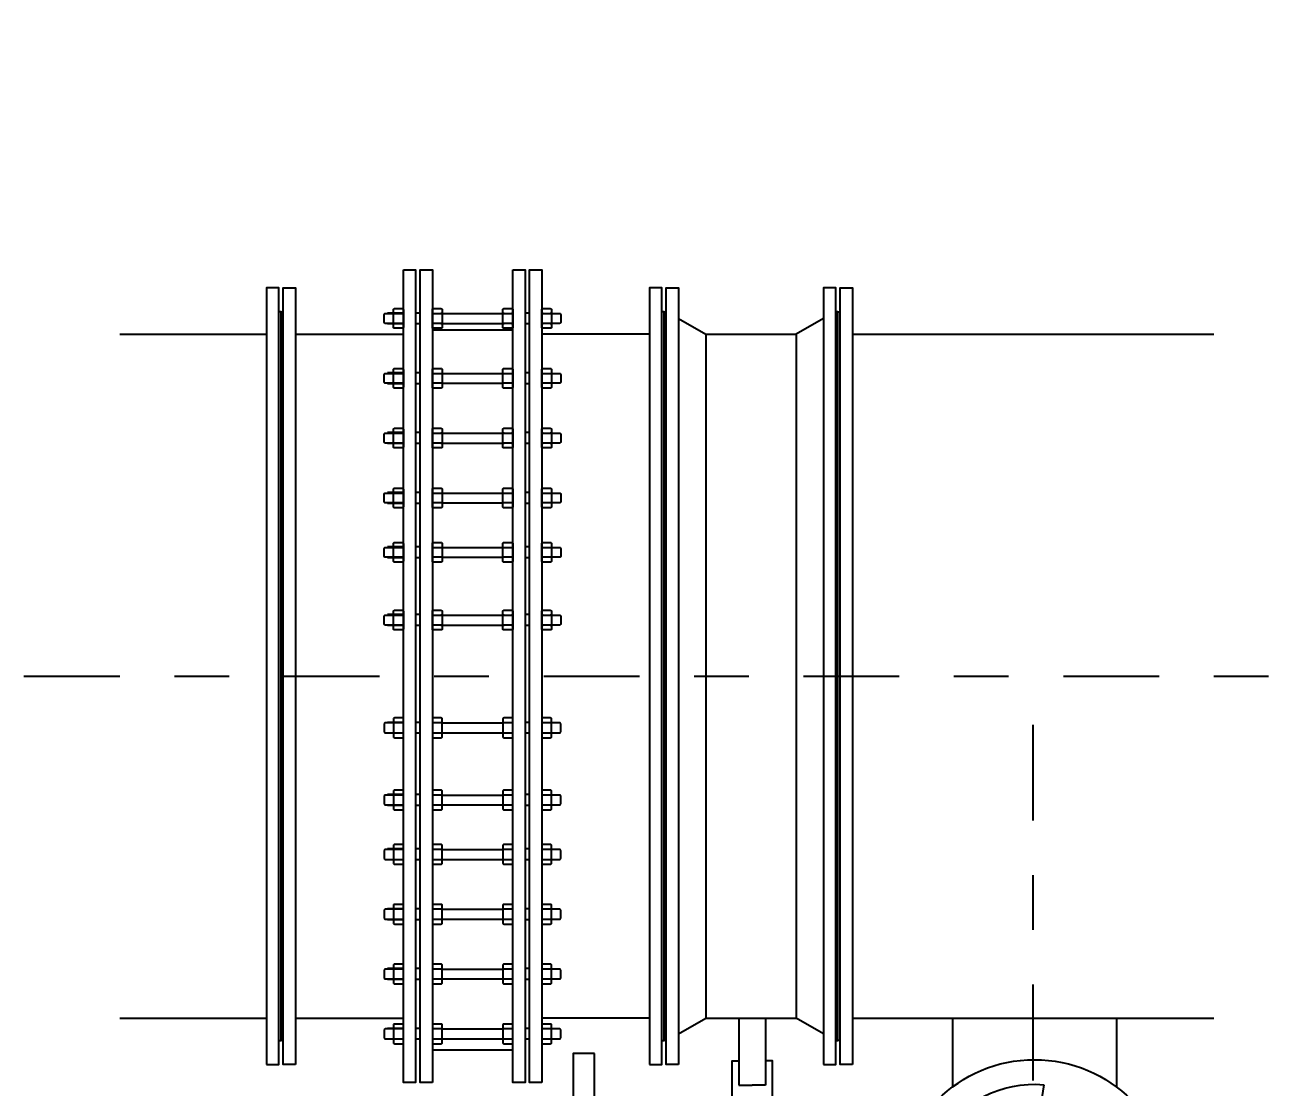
# Model space of a CAD drawing. Header units: feet. Extents: x 0 to 285175, y 0 to 9111378.
# Drawn here: x 285154.423 to 285156.697, y 9111353.851 to 9111355.792 of the extents above; entities that cross this region are included whole.
import ezdxf
from ezdxf import colors
from ezdxf.entities.mleader import LeaderData, LeaderLine
from ezdxf.math import Vec2, Vec3

# ---------------------------------------------------------------- set-up
doc = ezdxf.new("R2010")
doc.units = ezdxf.units.FT
doc.header["$MEASUREMENT"] = 0
doc.linetypes.add('DASHDOT', pattern=[1, 0.5, -0.25, 0, -0.25])
for name, color, linetype in [('01', 1, 'CONTINUOUS'), ('02', 7, 'CONTINUOUS'), ('EIXO', 1, 'DASHDOT'), ('FLANGES', 7, 'CONTINUOUS'), ('H-SA-TEXTO', 2, 'CONTINUOUS'), ('Top View-Ferro Fundido - JGS - K7(Esgoto)', 7, 'CONTINUOUS')]:
    doc.layers.add(name, color=color, linetype=linetype)
doc.styles.add('EGC_Arial_2.0mm', font='arial.ttf', dxfattribs={"width": 0.8, "height": 2})

# ---------------------------------------------------------------- blocks, each defined once
blk = doc.blocks.new('_None')

msp = doc.modelspace()

# ---------------------------------------------------------------- linework, layer by layer
at = {"layer": '01', "color": 1}
for points in [[(285155.7155, 9111353.7424), (285155.7155, 9111353.8986), (285155.728, 9111353.8986)], [(285155.7893, 9111353.7424), (285155.7893, 9111353.8986), (285155.7768, 9111353.8986)]]:
    msp.add_lwpolyline(points, dxfattribs=at)
at = {"layer": '02', "color": 2, "linetype": 'Continuous'}
msp.add_lwpolyline([(285156.2853, 9111353.855), (285156.2608, 9111353.7002, 0.16324), (285156.2325, 9111353.6858), (285156.0928, 9111353.7569, -0.284894)], format="xyb", close=True, dxfattribs=at)
at = {"layer": '02', "color": 2, "linetype": 'Continuous', "ltscale": 0.2}
msp.add_circle((285156.2682, 9111353.6507), 0.25, dxfattribs=at)
at = {"layer": 'EIXO', "ltscale": 0.35}
msp.add_line((285152.996, 9111354.6018), (285159.3852, 9111354.6018), dxfattribs=at)
at = {"layer": 'EIXO', "color": 1, "linetype": 'DASHDOT', "ltscale": 0.35}
msp.add_line((285156.2657, 9111353.3879), (285156.2657, 9111354.5517), dxfattribs=at)
at = {"layer": 'FLANGES', "color": 2}
msp.add_lwpolyline([(285155.4638, 9111353.9122), (285155.4248, 9111353.9122), (285155.4248, 9111353.3553), (285155.4638, 9111353.3553)], close=True, dxfattribs=at)
at = {"layer": 'Top View-Ferro Fundido - JGS - K7(Esgoto)', "color": 1, "linetype": 'ByBlock', "lineweight": -2}
for p, q in [((285155.1145, 9111355.2656), (285155.0855, 9111355.2656)), ((285155.1145, 9111355.2456), (285155.0855, 9111355.2456)), ((285155.0983, 9111355.2646), (285155.1127, 9111355.2646)), ((285155.1127, 9111355.2466), (285155.0983, 9111355.2466)), ((285155.145, 9111355.2656), (285155.137, 9111355.2656)), ((285155.145, 9111355.2456), (285155.137, 9111355.2456)), ((285155.1693, 9111355.2646), (285155.1837, 9111355.2646)), ((285155.1837, 9111355.2466), (285155.1693, 9111355.2466)), ((285155.1855, 9111355.2646), (285155.2965, 9111355.2646)), ((285155.1855, 9111355.2466), (285155.2965, 9111355.2466)), ((285155.2983, 9111355.2646), (285155.3127, 9111355.2646)), ((285155.3127, 9111355.2466), (285155.2983, 9111355.2466)), ((285155.345, 9111355.2656), (285155.337, 9111355.2656)), ((285155.345, 9111355.2456), (285155.337, 9111355.2456)), ((285155.3693, 9111355.2646), (285155.3837, 9111355.2646)), ((285155.3837, 9111355.2466), (285155.3693, 9111355.2466)), ((285155.6175, 9111355.2556), (285155.6675, 9111355.2267)), ((285155.8825, 9111355.2556), (285155.8325, 9111355.2267)), ((285154.596, 9111355.2267), (285154.8645, 9111355.2267)), ((285154.9175, 9111355.2267), (285155.1145, 9111355.2267)), ((285155.1675, 9111355.235), (285155.3145, 9111355.235)), ((285155.5645, 9111355.2267), (285155.3675, 9111355.2267)), ((285155.6675, 9111355.2267), (285155.6675, 9111353.9767)), ((285155.6675, 9111355.2267), (285155.8325, 9111355.2267)), ((285155.8325, 9111355.2267), (285155.8325, 9111353.9767)), ((285155.9355, 9111355.2267), (285156.596, 9111355.2267)), ((285155.1145, 9111355.1562), (285155.0855, 9111355.1562)), ((285155.0983, 9111355.1552), (285155.1127, 9111355.1552)), ((285155.145, 9111355.1562), (285155.137, 9111355.1562)), ((285155.1693, 9111355.1552), (285155.1837, 9111355.1552)), ((285155.1855, 9111355.1552), (285155.2965, 9111355.1552)), ((285155.2983, 9111355.1552), (285155.3127, 9111355.1552)), ((285155.345, 9111355.1562), (285155.337, 9111355.1562)), ((285155.3693, 9111355.1552), (285155.3837, 9111355.1552)), ((285155.1145, 9111355.1362), (285155.0855, 9111355.1362)), ((285155.1127, 9111355.1372), (285155.0983, 9111355.1372)), ((285155.145, 9111355.1362), (285155.137, 9111355.1362)), ((285155.1837, 9111355.1372), (285155.1693, 9111355.1372)), ((285155.1855, 9111355.1372), (285155.2965, 9111355.1372)), ((285155.3127, 9111355.1372), (285155.2983, 9111355.1372)), ((285155.345, 9111355.1362), (285155.337, 9111355.1362)), ((285155.3837, 9111355.1372), (285155.3693, 9111355.1372)), ((285155.1145, 9111355.0469), (285155.0855, 9111355.0469)), ((285155.0983, 9111355.0459), (285155.1127, 9111355.0459)), ((285155.145, 9111355.0469), (285155.137, 9111355.0469)), ((285155.1693, 9111355.0459), (285155.1837, 9111355.0459)), ((285155.1855, 9111355.0459), (285155.2965, 9111355.0459)), ((285155.2983, 9111355.0459), (285155.3127, 9111355.0459)), ((285155.345, 9111355.0469), (285155.337, 9111355.0469)), ((285155.3693, 9111355.0459), (285155.3837, 9111355.0459)), ((285155.1145, 9111355.0269), (285155.0855, 9111355.0269)), ((285155.1127, 9111355.0279), (285155.0983, 9111355.0279)), ((285155.145, 9111355.0269), (285155.137, 9111355.0269)), ((285155.1837, 9111355.0279), (285155.1693, 9111355.0279)), ((285155.1855, 9111355.0279), (285155.2965, 9111355.0279)), ((285155.3127, 9111355.0279), (285155.2983, 9111355.0279)), ((285155.345, 9111355.0269), (285155.337, 9111355.0269)), ((285155.3837, 9111355.0279), (285155.3693, 9111355.0279)), ((285155.1145, 9111354.9375), (285155.0855, 9111354.9375)), ((285155.0983, 9111354.9365), (285155.1127, 9111354.9365)), ((285155.145, 9111354.9375), (285155.137, 9111354.9375)), ((285155.1693, 9111354.9365), (285155.1837, 9111354.9365)), ((285155.1855, 9111354.9365), (285155.2965, 9111354.9365)), ((285155.2983, 9111354.9365), (285155.3127, 9111354.9365)), ((285155.345, 9111354.9375), (285155.337, 9111354.9375)), ((285155.3693, 9111354.9365), (285155.3837, 9111354.9365)), ((285155.1145, 9111354.9175), (285155.0855, 9111354.9175)), ((285155.1127, 9111354.9185), (285155.0983, 9111354.9185)), ((285155.145, 9111354.9175), (285155.137, 9111354.9175)), ((285155.1837, 9111354.9185), (285155.1693, 9111354.9185)), ((285155.1855, 9111354.9185), (285155.2965, 9111354.9185)), ((285155.3127, 9111354.9185), (285155.2983, 9111354.9185)), ((285155.345, 9111354.9175), (285155.337, 9111354.9175)), ((285155.3837, 9111354.9185), (285155.3693, 9111354.9185)), ((285155.1145, 9111354.838), (285155.0855, 9111354.838)), ((285155.0983, 9111354.837), (285155.1127, 9111354.837)), ((285155.145, 9111354.838), (285155.137, 9111354.838)), ((285155.1693, 9111354.837), (285155.1837, 9111354.837)), ((285155.1855, 9111354.837), (285155.2965, 9111354.837)), ((285155.2983, 9111354.837), (285155.3127, 9111354.837)), ((285155.345, 9111354.838), (285155.337, 9111354.838)), ((285155.3693, 9111354.837), (285155.3837, 9111354.837)), ((285155.1145, 9111354.818), (285155.0855, 9111354.818)), ((285155.1127, 9111354.819), (285155.0983, 9111354.819)), ((285155.145, 9111354.818), (285155.137, 9111354.818)), ((285155.1837, 9111354.819), (285155.1693, 9111354.819)), ((285155.1855, 9111354.819), (285155.2965, 9111354.819)), ((285155.3127, 9111354.819), (285155.2983, 9111354.819)), ((285155.345, 9111354.818), (285155.337, 9111354.818)), ((285155.3837, 9111354.819), (285155.3693, 9111354.819)), ((285155.1145, 9111354.7142), (285155.0855, 9111354.7142)), ((285155.0983, 9111354.7132), (285155.1127, 9111354.7132)), ((285155.145, 9111354.7142), (285155.137, 9111354.7142)), ((285155.1693, 9111354.7132), (285155.1837, 9111354.7132)), ((285155.1855, 9111354.7132), (285155.2965, 9111354.7132)), ((285155.2983, 9111354.7132), (285155.3127, 9111354.7132)), ((285155.345, 9111354.7142), (285155.337, 9111354.7142)), ((285155.3693, 9111354.7132), (285155.3837, 9111354.7132)), ((285155.1145, 9111354.6942), (285155.0855, 9111354.6942)), ((285155.1127, 9111354.6952), (285155.0983, 9111354.6952)), ((285155.145, 9111354.6942), (285155.137, 9111354.6942)), ((285155.1837, 9111354.6952), (285155.1693, 9111354.6952)), ((285155.1855, 9111354.6952), (285155.2965, 9111354.6952)), ((285155.3127, 9111354.6952), (285155.2983, 9111354.6952)), ((285155.345, 9111354.6942), (285155.337, 9111354.6942)), ((285155.3837, 9111354.6952), (285155.3693, 9111354.6952)), ((285155.1145, 9111354.5173), (285155.0855, 9111354.5173)), ((285155.1127, 9111354.5163), (285155.0983, 9111354.5163)), ((285155.145, 9111354.5173), (285155.137, 9111354.5173)), ((285155.1837, 9111354.5163), (285155.1693, 9111354.5163)), ((285155.1855, 9111354.5163), (285155.2965, 9111354.5163)), ((285155.3127, 9111354.5163), (285155.2983, 9111354.5163)), ((285155.345, 9111354.5173), (285155.337, 9111354.5173)), ((285155.3837, 9111354.5163), (285155.3693, 9111354.5163)), ((285155.1145, 9111354.4973), (285155.0855, 9111354.4973)), ((285155.0983, 9111354.4983), (285155.1127, 9111354.4983)), ((285155.145, 9111354.4973), (285155.137, 9111354.4973)), ((285155.1693, 9111354.4983), (285155.1837, 9111354.4983)), ((285155.1855, 9111354.4983), (285155.2965, 9111354.4983)), ((285155.2983, 9111354.4983), (285155.3127, 9111354.4983)), ((285155.345, 9111354.4973), (285155.337, 9111354.4973)), ((285155.3693, 9111354.4983), (285155.3837, 9111354.4983)), ((285155.1145, 9111354.3855), (285155.0855, 9111354.3855)), ((285155.1127, 9111354.3845), (285155.0983, 9111354.3845)), ((285155.145, 9111354.3855), (285155.137, 9111354.3855)), ((285155.1837, 9111354.3845), (285155.1693, 9111354.3845)), ((285155.1855, 9111354.3845), (285155.2965, 9111354.3845)), ((285155.3127, 9111354.3845), (285155.2983, 9111354.3845)), ((285155.345, 9111354.3855), (285155.337, 9111354.3855)), ((285155.3837, 9111354.3845), (285155.3693, 9111354.3845)), ((285155.1145, 9111354.3655), (285155.0855, 9111354.3655)), ((285155.0983, 9111354.3665), (285155.1127, 9111354.3665)), ((285155.145, 9111354.3655), (285155.137, 9111354.3655)), ((285155.1693, 9111354.3665), (285155.1837, 9111354.3665)), ((285155.1855, 9111354.3665), (285155.2965, 9111354.3665)), ((285155.2983, 9111354.3665), (285155.3127, 9111354.3665)), ((285155.345, 9111354.3655), (285155.337, 9111354.3655)), ((285155.3693, 9111354.3665), (285155.3837, 9111354.3665)), ((285155.1145, 9111354.2859), (285155.0855, 9111354.2859)), ((285155.1145, 9111354.2659), (285155.0855, 9111354.2659)), ((285155.1127, 9111354.2849), (285155.0983, 9111354.2849)), ((285155.0983, 9111354.2669), (285155.1127, 9111354.2669)), ((285155.145, 9111354.2859), (285155.137, 9111354.2859)), ((285155.145, 9111354.2659), (285155.137, 9111354.2659)), ((285155.1837, 9111354.2849), (285155.1693, 9111354.2849)), ((285155.1693, 9111354.2669), (285155.1837, 9111354.2669)), ((285155.1855, 9111354.2849), (285155.2965, 9111354.2849)), ((285155.1855, 9111354.2669), (285155.2965, 9111354.2669)), ((285155.3127, 9111354.2849), (285155.2983, 9111354.2849)), ((285155.2983, 9111354.2669), (285155.3127, 9111354.2669)), ((285155.345, 9111354.2859), (285155.337, 9111354.2859)), ((285155.345, 9111354.2659), (285155.337, 9111354.2659)), ((285155.3837, 9111354.2849), (285155.3693, 9111354.2849)), ((285155.3693, 9111354.2669), (285155.3837, 9111354.2669)), ((285155.1145, 9111354.1766), (285155.0855, 9111354.1766)), ((285155.1127, 9111354.1756), (285155.0983, 9111354.1756)), ((285155.145, 9111354.1766), (285155.137, 9111354.1766)), ((285155.1837, 9111354.1756), (285155.1693, 9111354.1756)), ((285155.1855, 9111354.1756), (285155.2965, 9111354.1756)), ((285155.3127, 9111354.1756), (285155.2983, 9111354.1756)), ((285155.345, 9111354.1766), (285155.337, 9111354.1766)), ((285155.3837, 9111354.1756), (285155.3693, 9111354.1756)), ((285155.1145, 9111354.1566), (285155.0855, 9111354.1566)), ((285155.0983, 9111354.1576), (285155.1127, 9111354.1576)), ((285155.145, 9111354.1566), (285155.137, 9111354.1566)), ((285155.1693, 9111354.1576), (285155.1837, 9111354.1576)), ((285155.1855, 9111354.1576), (285155.2965, 9111354.1576)), ((285155.2983, 9111354.1576), (285155.3127, 9111354.1576)), ((285155.345, 9111354.1566), (285155.337, 9111354.1566)), ((285155.3693, 9111354.1576), (285155.3837, 9111354.1576)), ((285155.1145, 9111354.0672), (285155.0855, 9111354.0672)), ((285155.1127, 9111354.0662), (285155.0983, 9111354.0662)), ((285155.145, 9111354.0672), (285155.137, 9111354.0672)), ((285155.1837, 9111354.0662), (285155.1693, 9111354.0662)), ((285155.1855, 9111354.0662), (285155.2965, 9111354.0662)), ((285155.3127, 9111354.0662), (285155.2983, 9111354.0662)), ((285155.345, 9111354.0672), (285155.337, 9111354.0672)), ((285155.3837, 9111354.0662), (285155.3693, 9111354.0662)), ((285155.1145, 9111354.0472), (285155.0855, 9111354.0472)), ((285155.0983, 9111354.0482), (285155.1127, 9111354.0482)), ((285155.145, 9111354.0472), (285155.137, 9111354.0472)), ((285155.1693, 9111354.0482), (285155.1837, 9111354.0482)), ((285155.1855, 9111354.0482), (285155.2965, 9111354.0482)), ((285155.2983, 9111354.0482), (285155.3127, 9111354.0482)), ((285155.345, 9111354.0472), (285155.337, 9111354.0472)), ((285155.3693, 9111354.0482), (285155.3837, 9111354.0482)), ((285154.596, 9111353.9767), (285154.8645, 9111353.9767)), ((285154.9175, 9111353.9767), (285155.1145, 9111353.9767)), ((285155.5645, 9111353.9767), (285155.3675, 9111353.9767)), ((285155.6175, 9111353.9479), (285155.6675, 9111353.9767)), ((285155.6675, 9111353.9767), (285155.8325, 9111353.9767)), ((285155.728, 9111353.9767), (285155.728, 9111353.854)), ((285155.7768, 9111353.9767), (285155.7768, 9111353.854)), ((285155.8825, 9111353.9479), (285155.8325, 9111353.9767)), ((285155.9355, 9111353.9767), (285156.596, 9111353.9767)), ((285156.1182, 9111353.9767), (285156.1182, 9111353.8507)), ((285156.4182, 9111353.9767), (285156.4182, 9111353.8507)), ((285155.1145, 9111353.9579), (285155.0855, 9111353.9579)), ((285155.1127, 9111353.9569), (285155.0983, 9111353.9569)), ((285155.145, 9111353.9579), (285155.137, 9111353.9579)), ((285155.1837, 9111353.9569), (285155.1693, 9111353.9569)), ((285155.1855, 9111353.9569), (285155.2965, 9111353.9569)), ((285155.3127, 9111353.9569), (285155.2983, 9111353.9569)), ((285155.345, 9111353.9579), (285155.337, 9111353.9579)), ((285155.3837, 9111353.9569), (285155.3693, 9111353.9569)), ((285155.1145, 9111353.9379), (285155.0855, 9111353.9379)), ((285155.0983, 9111353.9389), (285155.1127, 9111353.9389)), ((285155.145, 9111353.9379), (285155.137, 9111353.9379)), ((285155.1693, 9111353.9389), (285155.1837, 9111353.9389)), ((285155.1855, 9111353.9389), (285155.2965, 9111353.9389)), ((285155.2983, 9111353.9389), (285155.3127, 9111353.9389)), ((285155.345, 9111353.9379), (285155.337, 9111353.9379)), ((285155.3693, 9111353.9389), (285155.3837, 9111353.9389)), ((285155.1675, 9111353.9185), (285155.3145, 9111353.9185)), ((285155.728, 9111353.854), (285155.7524, 9111353.854)), ((285155.7768, 9111353.854), (285155.7524, 9111353.854))]:
    msp.add_line(p, q, dxfattribs=at)
for points in [[(285155.1145, 9111355.3443), (285155.137, 9111355.3443), (285155.137, 9111353.8591), (285155.1145, 9111353.8591)], [(285155.1675, 9111353.8591), (285155.145, 9111353.8591), (285155.145, 9111355.3443), (285155.1675, 9111355.3443)], [(285155.3145, 9111355.3443), (285155.337, 9111355.3443), (285155.337, 9111353.8591), (285155.3145, 9111353.8591)], [(285155.3675, 9111353.8591), (285155.345, 9111353.8591), (285155.345, 9111355.3443), (285155.3675, 9111355.3443)], [(285154.8645, 9111353.8917), (285154.887, 9111353.8917), (285154.887, 9111355.3117), (285154.8645, 9111355.3117)], [(285154.9175, 9111353.8917), (285154.895, 9111353.8917), (285154.895, 9111355.3117), (285154.9175, 9111355.3117)], [(285155.5645, 9111353.8917), (285155.587, 9111353.8917), (285155.587, 9111355.3117), (285155.5645, 9111355.3117)], [(285155.6175, 9111353.8917), (285155.595, 9111353.8917), (285155.595, 9111355.3117), (285155.6175, 9111355.3117)], [(285155.8825, 9111353.8916), (285155.905, 9111353.8916), (285155.905, 9111355.3116), (285155.8825, 9111355.3116)], [(285155.9355, 9111353.8916), (285155.913, 9111353.8916), (285155.913, 9111355.3116), (285155.9355, 9111355.3116)]]:
    msp.add_lwpolyline(points, close=True, dxfattribs=at)
for points in [[(285154.887, 9111353.9357), (285154.891, 9111353.9357), (285154.891, 9111355.2677), (285154.887, 9111355.2677)], [(285154.895, 9111353.9357), (285154.891, 9111353.9357), (285154.891, 9111355.2677), (285154.895, 9111355.2677)], [(285155.587, 9111353.9357), (285155.591, 9111353.9357), (285155.591, 9111355.2677), (285155.587, 9111355.2677)], [(285155.595, 9111353.9357), (285155.591, 9111353.9357), (285155.591, 9111355.2677), (285155.595, 9111355.2677)], [(285155.905, 9111353.9356), (285155.909, 9111353.9356), (285155.909, 9111355.2676), (285155.905, 9111355.2676)], [(285155.913, 9111353.9356), (285155.909, 9111353.9356), (285155.909, 9111355.2676), (285155.913, 9111355.2676)], [(285155.0965, 9111355.2637), (285155.0983, 9111355.2646), (285155.0965, 9111355.2655)], [(285155.0965, 9111355.2457), (285155.0983, 9111355.2466), (285155.0965, 9111355.2475)], [(285155.1145, 9111355.2655), (285155.1127, 9111355.2646), (285155.1145, 9111355.2637)], [(285155.1145, 9111355.2475), (285155.1127, 9111355.2466), (285155.1145, 9111355.2457)], [(285155.1675, 9111355.2637), (285155.1693, 9111355.2646), (285155.1675, 9111355.2655)], [(285155.1675, 9111355.2457), (285155.1693, 9111355.2466), (285155.1675, 9111355.2475)], [(285155.1855, 9111355.2655), (285155.1837, 9111355.2646), (285155.1855, 9111355.2637)], [(285155.1855, 9111355.2475), (285155.1837, 9111355.2466), (285155.1855, 9111355.2457)], [(285155.2965, 9111355.2637), (285155.2983, 9111355.2646), (285155.2965, 9111355.2655)], [(285155.2965, 9111355.2457), (285155.2983, 9111355.2466), (285155.2965, 9111355.2475)], [(285155.3145, 9111355.2655), (285155.3127, 9111355.2646), (285155.3145, 9111355.2637)], [(285155.3145, 9111355.2475), (285155.3127, 9111355.2466), (285155.3145, 9111355.2457)], [(285155.3675, 9111355.2637), (285155.3693, 9111355.2646), (285155.3675, 9111355.2655)], [(285155.3675, 9111355.2457), (285155.3693, 9111355.2466), (285155.3675, 9111355.2475)], [(285155.3855, 9111355.2655), (285155.3837, 9111355.2646), (285155.3855, 9111355.2637)], [(285155.3855, 9111355.2475), (285155.3837, 9111355.2466), (285155.3855, 9111355.2457)], [(285155.0965, 9111355.1543), (285155.0983, 9111355.1552), (285155.0965, 9111355.1561)], [(285155.1145, 9111355.1561), (285155.1127, 9111355.1552), (285155.1145, 9111355.1543)], [(285155.1675, 9111355.1543), (285155.1693, 9111355.1552), (285155.1675, 9111355.1561)], [(285155.1855, 9111355.1561), (285155.1837, 9111355.1552), (285155.1855, 9111355.1543)], [(285155.2965, 9111355.1543), (285155.2983, 9111355.1552), (285155.2965, 9111355.1561)], [(285155.3145, 9111355.1561), (285155.3127, 9111355.1552), (285155.3145, 9111355.1543)], [(285155.3675, 9111355.1543), (285155.3693, 9111355.1552), (285155.3675, 9111355.1561)], [(285155.3855, 9111355.1561), (285155.3837, 9111355.1552), (285155.3855, 9111355.1543)], [(285155.0965, 9111355.1363), (285155.0983, 9111355.1372), (285155.0965, 9111355.1381)], [(285155.1145, 9111355.1381), (285155.1127, 9111355.1372), (285155.1145, 9111355.1363)], [(285155.1675, 9111355.1363), (285155.1693, 9111355.1372), (285155.1675, 9111355.1381)], [(285155.1855, 9111355.1381), (285155.1837, 9111355.1372), (285155.1855, 9111355.1363)], [(285155.2965, 9111355.1363), (285155.2983, 9111355.1372), (285155.2965, 9111355.1381)], [(285155.3145, 9111355.1381), (285155.3127, 9111355.1372), (285155.3145, 9111355.1363)], [(285155.3675, 9111355.1363), (285155.3693, 9111355.1372), (285155.3675, 9111355.1381)], [(285155.3855, 9111355.1381), (285155.3837, 9111355.1372), (285155.3855, 9111355.1363)], [(285155.0965, 9111355.045), (285155.0983, 9111355.0459), (285155.0965, 9111355.0468)], [(285155.1145, 9111355.0468), (285155.1127, 9111355.0459), (285155.1145, 9111355.045)], [(285155.1675, 9111355.045), (285155.1693, 9111355.0459), (285155.1675, 9111355.0468)], [(285155.1855, 9111355.0468), (285155.1837, 9111355.0459), (285155.1855, 9111355.045)], [(285155.2965, 9111355.045), (285155.2983, 9111355.0459), (285155.2965, 9111355.0468)], [(285155.3145, 9111355.0468), (285155.3127, 9111355.0459), (285155.3145, 9111355.045)], [(285155.3675, 9111355.045), (285155.3693, 9111355.0459), (285155.3675, 9111355.0468)], [(285155.3855, 9111355.0468), (285155.3837, 9111355.0459), (285155.3855, 9111355.045)], [(285155.0965, 9111355.027), (285155.0983, 9111355.0279), (285155.0965, 9111355.0288)], [(285155.1145, 9111355.0288), (285155.1127, 9111355.0279), (285155.1145, 9111355.027)], [(285155.1675, 9111355.027), (285155.1693, 9111355.0279), (285155.1675, 9111355.0288)], [(285155.1855, 9111355.0288), (285155.1837, 9111355.0279), (285155.1855, 9111355.027)], [(285155.2965, 9111355.027), (285155.2983, 9111355.0279), (285155.2965, 9111355.0288)], [(285155.3145, 9111355.0288), (285155.3127, 9111355.0279), (285155.3145, 9111355.027)], [(285155.3675, 9111355.027), (285155.3693, 9111355.0279), (285155.3675, 9111355.0288)], [(285155.3855, 9111355.0288), (285155.3837, 9111355.0279), (285155.3855, 9111355.027)], [(285155.0965, 9111354.9356), (285155.0983, 9111354.9365), (285155.0965, 9111354.9374)], [(285155.1145, 9111354.9374), (285155.1127, 9111354.9365), (285155.1145, 9111354.9356)], [(285155.1675, 9111354.9356), (285155.1693, 9111354.9365), (285155.1675, 9111354.9374)], [(285155.1855, 9111354.9374), (285155.1837, 9111354.9365), (285155.1855, 9111354.9356)], [(285155.2965, 9111354.9356), (285155.2983, 9111354.9365), (285155.2965, 9111354.9374)], [(285155.3145, 9111354.9374), (285155.3127, 9111354.9365), (285155.3145, 9111354.9356)], [(285155.3675, 9111354.9356), (285155.3693, 9111354.9365), (285155.3675, 9111354.9374)], [(285155.3855, 9111354.9374), (285155.3837, 9111354.9365), (285155.3855, 9111354.9356)], [(285155.0965, 9111354.9176), (285155.0983, 9111354.9185), (285155.0965, 9111354.9194)], [(285155.1145, 9111354.9194), (285155.1127, 9111354.9185), (285155.1145, 9111354.9176)], [(285155.1675, 9111354.9176), (285155.1693, 9111354.9185), (285155.1675, 9111354.9194)], [(285155.1855, 9111354.9194), (285155.1837, 9111354.9185), (285155.1855, 9111354.9176)], [(285155.2965, 9111354.9176), (285155.2983, 9111354.9185), (285155.2965, 9111354.9194)], [(285155.3145, 9111354.9194), (285155.3127, 9111354.9185), (285155.3145, 9111354.9176)], [(285155.3675, 9111354.9176), (285155.3693, 9111354.9185), (285155.3675, 9111354.9194)], [(285155.3855, 9111354.9194), (285155.3837, 9111354.9185), (285155.3855, 9111354.9176)], [(285155.0965, 9111354.8361), (285155.0983, 9111354.837), (285155.0965, 9111354.8379)], [(285155.1145, 9111354.8379), (285155.1127, 9111354.837), (285155.1145, 9111354.8361)], [(285155.1675, 9111354.8361), (285155.1693, 9111354.837), (285155.1675, 9111354.8379)], [(285155.1855, 9111354.8379), (285155.1837, 9111354.837), (285155.1855, 9111354.8361)], [(285155.2965, 9111354.8361), (285155.2983, 9111354.837), (285155.2965, 9111354.8379)], [(285155.3145, 9111354.8379), (285155.3127, 9111354.837), (285155.3145, 9111354.8361)], [(285155.3675, 9111354.8361), (285155.3693, 9111354.837), (285155.3675, 9111354.8379)], [(285155.3855, 9111354.8379), (285155.3837, 9111354.837), (285155.3855, 9111354.8361)], [(285155.0965, 9111354.8181), (285155.0983, 9111354.819), (285155.0965, 9111354.8199)], [(285155.1145, 9111354.8199), (285155.1127, 9111354.819), (285155.1145, 9111354.8181)], [(285155.1675, 9111354.8181), (285155.1693, 9111354.819), (285155.1675, 9111354.8199)], [(285155.1855, 9111354.8199), (285155.1837, 9111354.819), (285155.1855, 9111354.8181)], [(285155.2965, 9111354.8181), (285155.2983, 9111354.819), (285155.2965, 9111354.8199)], [(285155.3145, 9111354.8199), (285155.3127, 9111354.819), (285155.3145, 9111354.8181)], [(285155.3675, 9111354.8181), (285155.3693, 9111354.819), (285155.3675, 9111354.8199)], [(285155.3855, 9111354.8199), (285155.3837, 9111354.819), (285155.3855, 9111354.8181)], [(285155.0965, 9111354.7123), (285155.0983, 9111354.7132), (285155.0965, 9111354.7141)], [(285155.1145, 9111354.7141), (285155.1127, 9111354.7132), (285155.1145, 9111354.7123)], [(285155.1675, 9111354.7123), (285155.1693, 9111354.7132), (285155.1675, 9111354.7141)], [(285155.1855, 9111354.7141), (285155.1837, 9111354.7132), (285155.1855, 9111354.7123)], [(285155.2965, 9111354.7123), (285155.2983, 9111354.7132), (285155.2965, 9111354.7141)], [(285155.3145, 9111354.7141), (285155.3127, 9111354.7132), (285155.3145, 9111354.7123)], [(285155.3675, 9111354.7123), (285155.3693, 9111354.7132), (285155.3675, 9111354.7141)], [(285155.3855, 9111354.7141), (285155.3837, 9111354.7132), (285155.3855, 9111354.7123)], [(285155.0965, 9111354.6943), (285155.0983, 9111354.6952), (285155.0965, 9111354.6961)], [(285155.1145, 9111354.6961), (285155.1127, 9111354.6952), (285155.1145, 9111354.6943)], [(285155.1675, 9111354.6943), (285155.1693, 9111354.6952), (285155.1675, 9111354.6961)], [(285155.1855, 9111354.6961), (285155.1837, 9111354.6952), (285155.1855, 9111354.6943)], [(285155.2965, 9111354.6943), (285155.2983, 9111354.6952), (285155.2965, 9111354.6961)], [(285155.3145, 9111354.6961), (285155.3127, 9111354.6952), (285155.3145, 9111354.6943)], [(285155.3675, 9111354.6943), (285155.3693, 9111354.6952), (285155.3675, 9111354.6961)], [(285155.3855, 9111354.6961), (285155.3837, 9111354.6952), (285155.3855, 9111354.6943)], [(285155.0965, 9111354.5172), (285155.0983, 9111354.5163), (285155.0965, 9111354.5154)], [(285155.1145, 9111354.5154), (285155.1127, 9111354.5163), (285155.1145, 9111354.5172)], [(285155.1675, 9111354.5172), (285155.1693, 9111354.5163), (285155.1675, 9111354.5154)], [(285155.1855, 9111354.5154), (285155.1837, 9111354.5163), (285155.1855, 9111354.5172)], [(285155.2965, 9111354.5172), (285155.2983, 9111354.5163), (285155.2965, 9111354.5154)], [(285155.3145, 9111354.5154), (285155.3127, 9111354.5163), (285155.3145, 9111354.5172)], [(285155.3675, 9111354.5172), (285155.3693, 9111354.5163), (285155.3675, 9111354.5154)], [(285155.3855, 9111354.5154), (285155.3837, 9111354.5163), (285155.3855, 9111354.5172)], [(285155.0965, 9111354.4992), (285155.0983, 9111354.4983), (285155.0965, 9111354.4974)], [(285155.1145, 9111354.4974), (285155.1127, 9111354.4983), (285155.1145, 9111354.4992)], [(285155.1675, 9111354.4992), (285155.1693, 9111354.4983), (285155.1675, 9111354.4974)], [(285155.1855, 9111354.4974), (285155.1837, 9111354.4983), (285155.1855, 9111354.4992)], [(285155.2965, 9111354.4992), (285155.2983, 9111354.4983), (285155.2965, 9111354.4974)], [(285155.3145, 9111354.4974), (285155.3127, 9111354.4983), (285155.3145, 9111354.4992)], [(285155.3675, 9111354.4992), (285155.3693, 9111354.4983), (285155.3675, 9111354.4974)], [(285155.3855, 9111354.4974), (285155.3837, 9111354.4983), (285155.3855, 9111354.4992)], [(285155.0965, 9111354.3854), (285155.0983, 9111354.3845), (285155.0965, 9111354.3836)], [(285155.1145, 9111354.3836), (285155.1127, 9111354.3845), (285155.1145, 9111354.3854)], [(285155.1675, 9111354.3854), (285155.1693, 9111354.3845), (285155.1675, 9111354.3836)], [(285155.1855, 9111354.3836), (285155.1837, 9111354.3845), (285155.1855, 9111354.3854)], [(285155.2965, 9111354.3854), (285155.2983, 9111354.3845), (285155.2965, 9111354.3836)], [(285155.3145, 9111354.3836), (285155.3127, 9111354.3845), (285155.3145, 9111354.3854)], [(285155.3675, 9111354.3854), (285155.3693, 9111354.3845), (285155.3675, 9111354.3836)], [(285155.3855, 9111354.3836), (285155.3837, 9111354.3845), (285155.3855, 9111354.3854)], [(285155.0965, 9111354.3674), (285155.0983, 9111354.3665), (285155.0965, 9111354.3656)], [(285155.1145, 9111354.3656), (285155.1127, 9111354.3665), (285155.1145, 9111354.3674)], [(285155.1675, 9111354.3674), (285155.1693, 9111354.3665), (285155.1675, 9111354.3656)], [(285155.1855, 9111354.3656), (285155.1837, 9111354.3665), (285155.1855, 9111354.3674)], [(285155.2965, 9111354.3674), (285155.2983, 9111354.3665), (285155.2965, 9111354.3656)], [(285155.3145, 9111354.3656), (285155.3127, 9111354.3665), (285155.3145, 9111354.3674)], [(285155.3675, 9111354.3674), (285155.3693, 9111354.3665), (285155.3675, 9111354.3656)], [(285155.3855, 9111354.3656), (285155.3837, 9111354.3665), (285155.3855, 9111354.3674)], [(285155.0965, 9111354.2858), (285155.0983, 9111354.2849), (285155.0965, 9111354.284)], [(285155.0965, 9111354.2678), (285155.0983, 9111354.2669), (285155.0965, 9111354.266)], [(285155.1145, 9111354.284), (285155.1127, 9111354.2849), (285155.1145, 9111354.2858)], [(285155.1145, 9111354.266), (285155.1127, 9111354.2669), (285155.1145, 9111354.2678)], [(285155.1675, 9111354.2858), (285155.1693, 9111354.2849), (285155.1675, 9111354.284)], [(285155.1675, 9111354.2678), (285155.1693, 9111354.2669), (285155.1675, 9111354.266)], [(285155.1855, 9111354.284), (285155.1837, 9111354.2849), (285155.1855, 9111354.2858)], [(285155.1855, 9111354.266), (285155.1837, 9111354.2669), (285155.1855, 9111354.2678)], [(285155.2965, 9111354.2858), (285155.2983, 9111354.2849), (285155.2965, 9111354.284)], [(285155.2965, 9111354.2678), (285155.2983, 9111354.2669), (285155.2965, 9111354.266)], [(285155.3145, 9111354.284), (285155.3127, 9111354.2849), (285155.3145, 9111354.2858)], [(285155.3145, 9111354.266), (285155.3127, 9111354.2669), (285155.3145, 9111354.2678)], [(285155.3675, 9111354.2858), (285155.3693, 9111354.2849), (285155.3675, 9111354.284)], [(285155.3675, 9111354.2678), (285155.3693, 9111354.2669), (285155.3675, 9111354.266)], [(285155.3855, 9111354.284), (285155.3837, 9111354.2849), (285155.3855, 9111354.2858)], [(285155.3855, 9111354.266), (285155.3837, 9111354.2669), (285155.3855, 9111354.2678)], [(285155.0965, 9111354.1765), (285155.0983, 9111354.1756), (285155.0965, 9111354.1747)], [(285155.1145, 9111354.1747), (285155.1127, 9111354.1756), (285155.1145, 9111354.1765)], [(285155.1675, 9111354.1765), (285155.1693, 9111354.1756), (285155.1675, 9111354.1747)], [(285155.1855, 9111354.1747), (285155.1837, 9111354.1756), (285155.1855, 9111354.1765)], [(285155.2965, 9111354.1765), (285155.2983, 9111354.1756), (285155.2965, 9111354.1747)], [(285155.3145, 9111354.1747), (285155.3127, 9111354.1756), (285155.3145, 9111354.1765)], [(285155.3675, 9111354.1765), (285155.3693, 9111354.1756), (285155.3675, 9111354.1747)], [(285155.3855, 9111354.1747), (285155.3837, 9111354.1756), (285155.3855, 9111354.1765)], [(285155.0965, 9111354.1585), (285155.0983, 9111354.1576), (285155.0965, 9111354.1567)], [(285155.1145, 9111354.1567), (285155.1127, 9111354.1576), (285155.1145, 9111354.1585)], [(285155.1675, 9111354.1585), (285155.1693, 9111354.1576), (285155.1675, 9111354.1567)], [(285155.1855, 9111354.1567), (285155.1837, 9111354.1576), (285155.1855, 9111354.1585)], [(285155.2965, 9111354.1585), (285155.2983, 9111354.1576), (285155.2965, 9111354.1567)], [(285155.3145, 9111354.1567), (285155.3127, 9111354.1576), (285155.3145, 9111354.1585)], [(285155.3675, 9111354.1585), (285155.3693, 9111354.1576), (285155.3675, 9111354.1567)], [(285155.3855, 9111354.1567), (285155.3837, 9111354.1576), (285155.3855, 9111354.1585)], [(285155.0965, 9111354.0671), (285155.0983, 9111354.0662), (285155.0965, 9111354.0653)], [(285155.1145, 9111354.0653), (285155.1127, 9111354.0662), (285155.1145, 9111354.0671)], [(285155.1675, 9111354.0671), (285155.1693, 9111354.0662), (285155.1675, 9111354.0653)], [(285155.1855, 9111354.0653), (285155.1837, 9111354.0662), (285155.1855, 9111354.0671)], [(285155.2965, 9111354.0671), (285155.2983, 9111354.0662), (285155.2965, 9111354.0653)], [(285155.3145, 9111354.0653), (285155.3127, 9111354.0662), (285155.3145, 9111354.0671)], [(285155.3675, 9111354.0671), (285155.3693, 9111354.0662), (285155.3675, 9111354.0653)], [(285155.3855, 9111354.0653), (285155.3837, 9111354.0662), (285155.3855, 9111354.0671)], [(285155.0965, 9111354.0491), (285155.0983, 9111354.0482), (285155.0965, 9111354.0473)], [(285155.1145, 9111354.0473), (285155.1127, 9111354.0482), (285155.1145, 9111354.0491)], [(285155.1675, 9111354.0491), (285155.1693, 9111354.0482), (285155.1675, 9111354.0473)], [(285155.1855, 9111354.0473), (285155.1837, 9111354.0482), (285155.1855, 9111354.0491)], [(285155.2965, 9111354.0491), (285155.2983, 9111354.0482), (285155.2965, 9111354.0473)], [(285155.3145, 9111354.0473), (285155.3127, 9111354.0482), (285155.3145, 9111354.0491)], [(285155.3675, 9111354.0491), (285155.3693, 9111354.0482), (285155.3675, 9111354.0473)], [(285155.3855, 9111354.0473), (285155.3837, 9111354.0482), (285155.3855, 9111354.0491)], [(285155.0965, 9111353.9578), (285155.0983, 9111353.9569), (285155.0965, 9111353.956)], [(285155.1145, 9111353.956), (285155.1127, 9111353.9569), (285155.1145, 9111353.9578)], [(285155.1675, 9111353.9578), (285155.1693, 9111353.9569), (285155.1675, 9111353.956)], [(285155.1855, 9111353.956), (285155.1837, 9111353.9569), (285155.1855, 9111353.9578)], [(285155.2965, 9111353.9578), (285155.2983, 9111353.9569), (285155.2965, 9111353.956)], [(285155.3145, 9111353.956), (285155.3127, 9111353.9569), (285155.3145, 9111353.9578)], [(285155.3675, 9111353.9578), (285155.3693, 9111353.9569), (285155.3675, 9111353.956)], [(285155.3855, 9111353.956), (285155.3837, 9111353.9569), (285155.3855, 9111353.9578)], [(285155.0965, 9111353.9398), (285155.0983, 9111353.9389), (285155.0965, 9111353.938)], [(285155.1145, 9111353.938), (285155.1127, 9111353.9389), (285155.1145, 9111353.9398)], [(285155.1675, 9111353.9398), (285155.1693, 9111353.9389), (285155.1675, 9111353.938)], [(285155.1855, 9111353.938), (285155.1837, 9111353.9389), (285155.1855, 9111353.9398)], [(285155.2965, 9111353.9398), (285155.2983, 9111353.9389), (285155.2965, 9111353.938)], [(285155.3145, 9111353.938), (285155.3127, 9111353.9389), (285155.3145, 9111353.9398)], [(285155.3675, 9111353.9398), (285155.3693, 9111353.9389), (285155.3675, 9111353.938)], [(285155.3855, 9111353.938), (285155.3837, 9111353.9389), (285155.3855, 9111353.9398)]]:
    msp.add_lwpolyline(points, dxfattribs=at)
for points in [[(285155.1145, 9111355.2394, -0.414214), (285155.1127, 9111355.2376), (285155.0983, 9111355.2376, -0.414214), (285155.0965, 9111355.2394), (285155.0965, 9111355.2718, -0.414214), (285155.0983, 9111355.2736), (285155.1127, 9111355.2736, -0.414214), (285155.1145, 9111355.2718)], [(285155.1855, 9111355.2394, -0.414214), (285155.1837, 9111355.2376), (285155.1693, 9111355.2376, -0.414214), (285155.1675, 9111355.2394), (285155.1675, 9111355.2718, -0.414214), (285155.1693, 9111355.2736), (285155.1837, 9111355.2736, -0.414214), (285155.1855, 9111355.2718)], [(285155.3145, 9111355.2394, -0.414214), (285155.3127, 9111355.2376), (285155.2983, 9111355.2376, -0.414214), (285155.2965, 9111355.2394), (285155.2965, 9111355.2718, -0.414214), (285155.2983, 9111355.2736), (285155.3127, 9111355.2736, -0.414214), (285155.3145, 9111355.2718)], [(285155.3675, 9111355.2718, -0.414214), (285155.3693, 9111355.2736), (285155.3837, 9111355.2736, -0.414214), (285155.3855, 9111355.2718), (285155.3855, 9111355.2394, -0.414214), (285155.3837, 9111355.2376), (285155.3693, 9111355.2376, -0.414214), (285155.3675, 9111355.2394)], [(285155.1145, 9111355.13, -0.414214), (285155.1127, 9111355.1282), (285155.0983, 9111355.1282, -0.414214), (285155.0965, 9111355.13), (285155.0965, 9111355.1624, -0.414214), (285155.0983, 9111355.1642), (285155.1127, 9111355.1642, -0.414214), (285155.1145, 9111355.1624)], [(285155.1855, 9111355.13, -0.414214), (285155.1837, 9111355.1282), (285155.1693, 9111355.1282, -0.414214), (285155.1675, 9111355.13), (285155.1675, 9111355.1624, -0.414214), (285155.1693, 9111355.1642), (285155.1837, 9111355.1642, -0.414214), (285155.1855, 9111355.1624)], [(285155.3145, 9111355.13, -0.414214), (285155.3127, 9111355.1282), (285155.2983, 9111355.1282, -0.414214), (285155.2965, 9111355.13), (285155.2965, 9111355.1624, -0.414214), (285155.2983, 9111355.1642), (285155.3127, 9111355.1642, -0.414214), (285155.3145, 9111355.1624)], [(285155.3675, 9111355.1624, -0.414214), (285155.3693, 9111355.1642), (285155.3837, 9111355.1642, -0.414214), (285155.3855, 9111355.1624), (285155.3855, 9111355.13, -0.414214), (285155.3837, 9111355.1282), (285155.3693, 9111355.1282, -0.414214), (285155.3675, 9111355.13)], [(285155.1145, 9111355.0207, -0.414214), (285155.1127, 9111355.0189), (285155.0983, 9111355.0189, -0.414214), (285155.0965, 9111355.0207), (285155.0965, 9111355.0531, -0.414214), (285155.0983, 9111355.0549), (285155.1127, 9111355.0549, -0.414214), (285155.1145, 9111355.0531)], [(285155.1855, 9111355.0207, -0.414214), (285155.1837, 9111355.0189), (285155.1693, 9111355.0189, -0.414214), (285155.1675, 9111355.0207), (285155.1675, 9111355.0531, -0.414214), (285155.1693, 9111355.0549), (285155.1837, 9111355.0549, -0.414214), (285155.1855, 9111355.0531)], [(285155.3145, 9111355.0207, -0.414214), (285155.3127, 9111355.0189), (285155.2983, 9111355.0189, -0.414214), (285155.2965, 9111355.0207), (285155.2965, 9111355.0531, -0.414214), (285155.2983, 9111355.0549), (285155.3127, 9111355.0549, -0.414214), (285155.3145, 9111355.0531)], [(285155.3675, 9111355.0531, -0.414214), (285155.3693, 9111355.0549), (285155.3837, 9111355.0549, -0.414214), (285155.3855, 9111355.0531), (285155.3855, 9111355.0207, -0.414214), (285155.3837, 9111355.0189), (285155.3693, 9111355.0189, -0.414214), (285155.3675, 9111355.0207)], [(285155.1145, 9111354.9113, -0.414214), (285155.1127, 9111354.9095), (285155.0983, 9111354.9095, -0.414214), (285155.0965, 9111354.9113), (285155.0965, 9111354.9437, -0.414214), (285155.0983, 9111354.9455), (285155.1127, 9111354.9455, -0.414214), (285155.1145, 9111354.9437)], [(285155.1855, 9111354.9113, -0.414214), (285155.1837, 9111354.9095), (285155.1693, 9111354.9095, -0.414214), (285155.1675, 9111354.9113), (285155.1675, 9111354.9437, -0.414214), (285155.1693, 9111354.9455), (285155.1837, 9111354.9455, -0.414214), (285155.1855, 9111354.9437)], [(285155.3145, 9111354.9113, -0.414214), (285155.3127, 9111354.9095), (285155.2983, 9111354.9095, -0.414214), (285155.2965, 9111354.9113), (285155.2965, 9111354.9437, -0.414214), (285155.2983, 9111354.9455), (285155.3127, 9111354.9455, -0.414214), (285155.3145, 9111354.9437)], [(285155.3675, 9111354.9437, -0.414214), (285155.3693, 9111354.9455), (285155.3837, 9111354.9455, -0.414214), (285155.3855, 9111354.9437), (285155.3855, 9111354.9113, -0.414214), (285155.3837, 9111354.9095), (285155.3693, 9111354.9095, -0.414214), (285155.3675, 9111354.9113)], [(285155.1145, 9111354.8118, -0.414214), (285155.1127, 9111354.81), (285155.0983, 9111354.81, -0.414214), (285155.0965, 9111354.8118), (285155.0965, 9111354.8442, -0.414214), (285155.0983, 9111354.846), (285155.1127, 9111354.846, -0.414214), (285155.1145, 9111354.8442)], [(285155.1855, 9111354.8118, -0.414214), (285155.1837, 9111354.81), (285155.1693, 9111354.81, -0.414214), (285155.1675, 9111354.8118), (285155.1675, 9111354.8442, -0.414214), (285155.1693, 9111354.846), (285155.1837, 9111354.846, -0.414214), (285155.1855, 9111354.8442)], [(285155.3145, 9111354.8118, -0.414214), (285155.3127, 9111354.81), (285155.2983, 9111354.81, -0.414214), (285155.2965, 9111354.8118), (285155.2965, 9111354.8442, -0.414214), (285155.2983, 9111354.846), (285155.3127, 9111354.846, -0.414214), (285155.3145, 9111354.8442)], [(285155.3675, 9111354.8442, -0.414214), (285155.3693, 9111354.846), (285155.3837, 9111354.846, -0.414214), (285155.3855, 9111354.8442), (285155.3855, 9111354.8118, -0.414214), (285155.3837, 9111354.81), (285155.3693, 9111354.81, -0.414214), (285155.3675, 9111354.8118)], [(285155.1145, 9111354.688, -0.414214), (285155.1127, 9111354.6862), (285155.0983, 9111354.6862, -0.414214), (285155.0965, 9111354.688), (285155.0965, 9111354.7204, -0.414214), (285155.0983, 9111354.7222), (285155.1127, 9111354.7222, -0.414214), (285155.1145, 9111354.7204)], [(285155.1855, 9111354.688, -0.414214), (285155.1837, 9111354.6862), (285155.1693, 9111354.6862, -0.414214), (285155.1675, 9111354.688), (285155.1675, 9111354.7204, -0.414214), (285155.1693, 9111354.7222), (285155.1837, 9111354.7222, -0.414214), (285155.1855, 9111354.7204)], [(285155.3145, 9111354.688, -0.414214), (285155.3127, 9111354.6862), (285155.2983, 9111354.6862, -0.414214), (285155.2965, 9111354.688), (285155.2965, 9111354.7204, -0.414214), (285155.2983, 9111354.7222), (285155.3127, 9111354.7222, -0.414214), (285155.3145, 9111354.7204)], [(285155.3675, 9111354.7204, -0.414214), (285155.3693, 9111354.7222), (285155.3837, 9111354.7222, -0.414214), (285155.3855, 9111354.7204), (285155.3855, 9111354.688, -0.414214), (285155.3837, 9111354.6862), (285155.3693, 9111354.6862, -0.414214), (285155.3675, 9111354.688)], [(285155.1145, 9111354.5235, 0.414214), (285155.1127, 9111354.5253), (285155.0983, 9111354.5253, 0.414214), (285155.0965, 9111354.5235), (285155.0965, 9111354.4911, 0.414214), (285155.0983, 9111354.4893), (285155.1127, 9111354.4893, 0.414214), (285155.1145, 9111354.4911)], [(285155.1855, 9111354.5235, 0.414214), (285155.1837, 9111354.5253), (285155.1693, 9111354.5253, 0.414214), (285155.1675, 9111354.5235), (285155.1675, 9111354.4911, 0.414214), (285155.1693, 9111354.4893), (285155.1837, 9111354.4893, 0.414214), (285155.1855, 9111354.4911)], [(285155.3145, 9111354.5235, 0.414214), (285155.3127, 9111354.5253), (285155.2983, 9111354.5253, 0.414214), (285155.2965, 9111354.5235), (285155.2965, 9111354.4911, 0.414214), (285155.2983, 9111354.4893), (285155.3127, 9111354.4893, 0.414214), (285155.3145, 9111354.4911)], [(285155.3675, 9111354.4911, 0.414214), (285155.3693, 9111354.4893), (285155.3837, 9111354.4893, 0.414214), (285155.3855, 9111354.4911), (285155.3855, 9111354.5235, 0.414214), (285155.3837, 9111354.5253), (285155.3693, 9111354.5253, 0.414214), (285155.3675, 9111354.5235)], [(285155.1145, 9111354.3917, 0.414214), (285155.1127, 9111354.3935), (285155.0983, 9111354.3935, 0.414214), (285155.0965, 9111354.3917), (285155.0965, 9111354.3593, 0.414214), (285155.0983, 9111354.3575), (285155.1127, 9111354.3575, 0.414214), (285155.1145, 9111354.3593)], [(285155.1855, 9111354.3917, 0.414214), (285155.1837, 9111354.3935), (285155.1693, 9111354.3935, 0.414214), (285155.1675, 9111354.3917), (285155.1675, 9111354.3593, 0.414214), (285155.1693, 9111354.3575), (285155.1837, 9111354.3575, 0.414214), (285155.1855, 9111354.3593)], [(285155.3145, 9111354.3917, 0.414214), (285155.3127, 9111354.3935), (285155.2983, 9111354.3935, 0.414214), (285155.2965, 9111354.3917), (285155.2965, 9111354.3593, 0.414214), (285155.2983, 9111354.3575), (285155.3127, 9111354.3575, 0.414214), (285155.3145, 9111354.3593)], [(285155.3675, 9111354.3593, 0.414214), (285155.3693, 9111354.3575), (285155.3837, 9111354.3575, 0.414214), (285155.3855, 9111354.3593), (285155.3855, 9111354.3917, 0.414214), (285155.3837, 9111354.3935), (285155.3693, 9111354.3935, 0.414214), (285155.3675, 9111354.3917)], [(285155.1145, 9111354.2921, 0.414214), (285155.1127, 9111354.2939), (285155.0983, 9111354.2939, 0.414214), (285155.0965, 9111354.2921), (285155.0965, 9111354.2597, 0.414214), (285155.0983, 9111354.2579), (285155.1127, 9111354.2579, 0.414214), (285155.1145, 9111354.2597)], [(285155.1855, 9111354.2921, 0.414214), (285155.1837, 9111354.2939), (285155.1693, 9111354.2939, 0.414214), (285155.1675, 9111354.2921), (285155.1675, 9111354.2597, 0.414214), (285155.1693, 9111354.2579), (285155.1837, 9111354.2579, 0.414214), (285155.1855, 9111354.2597)], [(285155.3145, 9111354.2921, 0.414214), (285155.3127, 9111354.2939), (285155.2983, 9111354.2939, 0.414214), (285155.2965, 9111354.2921), (285155.2965, 9111354.2597, 0.414214), (285155.2983, 9111354.2579), (285155.3127, 9111354.2579, 0.414214), (285155.3145, 9111354.2597)], [(285155.3675, 9111354.2597, 0.414214), (285155.3693, 9111354.2579), (285155.3837, 9111354.2579, 0.414214), (285155.3855, 9111354.2597), (285155.3855, 9111354.2921, 0.414214), (285155.3837, 9111354.2939), (285155.3693, 9111354.2939, 0.414214), (285155.3675, 9111354.2921)], [(285155.1145, 9111354.1828, 0.414214), (285155.1127, 9111354.1846), (285155.0983, 9111354.1846, 0.414214), (285155.0965, 9111354.1828), (285155.0965, 9111354.1504, 0.414214), (285155.0983, 9111354.1486), (285155.1127, 9111354.1486, 0.414214), (285155.1145, 9111354.1504)], [(285155.1855, 9111354.1828, 0.414214), (285155.1837, 9111354.1846), (285155.1693, 9111354.1846, 0.414214), (285155.1675, 9111354.1828), (285155.1675, 9111354.1504, 0.414214), (285155.1693, 9111354.1486), (285155.1837, 9111354.1486, 0.414214), (285155.1855, 9111354.1504)], [(285155.3145, 9111354.1828, 0.414214), (285155.3127, 9111354.1846), (285155.2983, 9111354.1846, 0.414214), (285155.2965, 9111354.1828), (285155.2965, 9111354.1504, 0.414214), (285155.2983, 9111354.1486), (285155.3127, 9111354.1486, 0.414214), (285155.3145, 9111354.1504)], [(285155.3675, 9111354.1504, 0.414214), (285155.3693, 9111354.1486), (285155.3837, 9111354.1486, 0.414214), (285155.3855, 9111354.1504), (285155.3855, 9111354.1828, 0.414214), (285155.3837, 9111354.1846), (285155.3693, 9111354.1846, 0.414214), (285155.3675, 9111354.1828)], [(285155.1145, 9111354.0734, 0.414214), (285155.1127, 9111354.0752), (285155.0983, 9111354.0752, 0.414214), (285155.0965, 9111354.0734), (285155.0965, 9111354.041, 0.414214), (285155.0983, 9111354.0392), (285155.1127, 9111354.0392, 0.414214), (285155.1145, 9111354.041)], [(285155.1855, 9111354.0734, 0.414214), (285155.1837, 9111354.0752), (285155.1693, 9111354.0752, 0.414214), (285155.1675, 9111354.0734), (285155.1675, 9111354.041, 0.414214), (285155.1693, 9111354.0392), (285155.1837, 9111354.0392, 0.414214), (285155.1855, 9111354.041)], [(285155.3145, 9111354.0734, 0.414214), (285155.3127, 9111354.0752), (285155.2983, 9111354.0752, 0.414214), (285155.2965, 9111354.0734), (285155.2965, 9111354.041, 0.414214), (285155.2983, 9111354.0392), (285155.3127, 9111354.0392, 0.414214), (285155.3145, 9111354.041)], [(285155.3675, 9111354.041, 0.414214), (285155.3693, 9111354.0392), (285155.3837, 9111354.0392, 0.414214), (285155.3855, 9111354.041), (285155.3855, 9111354.0734, 0.414214), (285155.3837, 9111354.0752), (285155.3693, 9111354.0752, 0.414214), (285155.3675, 9111354.0734)], [(285155.1145, 9111353.9641, 0.414214), (285155.1127, 9111353.9659), (285155.0983, 9111353.9659, 0.414214), (285155.0965, 9111353.9641), (285155.0965, 9111353.9317, 0.414214), (285155.0983, 9111353.9299), (285155.1127, 9111353.9299, 0.414214), (285155.1145, 9111353.9317)], [(285155.1855, 9111353.9641, 0.414214), (285155.1837, 9111353.9659), (285155.1693, 9111353.9659, 0.414214), (285155.1675, 9111353.9641), (285155.1675, 9111353.9317, 0.414214), (285155.1693, 9111353.9299), (285155.1837, 9111353.9299, 0.414214), (285155.1855, 9111353.9317)], [(285155.3145, 9111353.9641, 0.414214), (285155.3127, 9111353.9659), (285155.2983, 9111353.9659, 0.414214), (285155.2965, 9111353.9641), (285155.2965, 9111353.9317, 0.414214), (285155.2983, 9111353.9299), (285155.3127, 9111353.9299, 0.414214), (285155.3145, 9111353.9317)], [(285155.3675, 9111353.9317, 0.414214), (285155.3693, 9111353.9299), (285155.3837, 9111353.9299, 0.414214), (285155.3855, 9111353.9317), (285155.3855, 9111353.9641, 0.414214), (285155.3837, 9111353.9659), (285155.3693, 9111353.9659, 0.414214), (285155.3675, 9111353.9641)]]:
    msp.add_lwpolyline(points, format="xyb", close=True, dxfattribs=at)
for points in [[(285155.0965, 9111355.2466), (285155.0815, 9111355.2466, -0.414214), (285155.0797, 9111355.2484), (285155.0797, 9111355.2628, -0.414214), (285155.0815, 9111355.2646), (285155.0965, 9111355.2646)], [(285155.3855, 9111355.2646), (285155.4004, 9111355.2646, -0.414214), (285155.4022, 9111355.2628), (285155.4022, 9111355.2484, -0.414214), (285155.4004, 9111355.2466), (285155.3855, 9111355.2466)], [(285155.0965, 9111355.1372), (285155.0815, 9111355.1372, -0.414214), (285155.0797, 9111355.139), (285155.0797, 9111355.1534, -0.414214), (285155.0815, 9111355.1552), (285155.0965, 9111355.1552)], [(285155.3855, 9111355.1552), (285155.4004, 9111355.1552, -0.414214), (285155.4022, 9111355.1534), (285155.4022, 9111355.139, -0.414214), (285155.4004, 9111355.1372), (285155.3855, 9111355.1372)], [(285155.0965, 9111355.0279), (285155.0815, 9111355.0279, -0.414214), (285155.0797, 9111355.0297), (285155.0797, 9111355.0441, -0.414214), (285155.0815, 9111355.0459), (285155.0965, 9111355.0459)], [(285155.3855, 9111355.0459), (285155.4004, 9111355.0459, -0.414214), (285155.4022, 9111355.0441), (285155.4022, 9111355.0297, -0.414214), (285155.4004, 9111355.0279), (285155.3855, 9111355.0279)], [(285155.0965, 9111354.9185), (285155.0815, 9111354.9185, -0.414214), (285155.0797, 9111354.9203), (285155.0797, 9111354.9347, -0.414214), (285155.0815, 9111354.9365), (285155.0965, 9111354.9365)], [(285155.3855, 9111354.9365), (285155.4004, 9111354.9365, -0.414214), (285155.4022, 9111354.9347), (285155.4022, 9111354.9203, -0.414214), (285155.4004, 9111354.9185), (285155.3855, 9111354.9185)], [(285155.0965, 9111354.819), (285155.0815, 9111354.819, -0.414214), (285155.0797, 9111354.8208), (285155.0797, 9111354.8352, -0.414214), (285155.0815, 9111354.837), (285155.0965, 9111354.837)], [(285155.3855, 9111354.837), (285155.4004, 9111354.837, -0.414214), (285155.4022, 9111354.8352), (285155.4022, 9111354.8208, -0.414214), (285155.4004, 9111354.819), (285155.3855, 9111354.819)], [(285155.0965, 9111354.6952), (285155.0815, 9111354.6952, -0.414214), (285155.0797, 9111354.697), (285155.0797, 9111354.7114, -0.414214), (285155.0815, 9111354.7132), (285155.0965, 9111354.7132)], [(285155.3855, 9111354.7132), (285155.4004, 9111354.7132, -0.414214), (285155.4022, 9111354.7114), (285155.4022, 9111354.697, -0.414214), (285155.4004, 9111354.6952), (285155.3855, 9111354.6952)], [(285155.0965, 9111354.5163), (285155.0815, 9111354.5163, 0.414214), (285155.0797, 9111354.5145), (285155.0797, 9111354.5001, 0.414214), (285155.0815, 9111354.4983), (285155.0965, 9111354.4983)], [(285155.3855, 9111354.4983), (285155.4004, 9111354.4983, 0.414214), (285155.4022, 9111354.5001), (285155.4022, 9111354.5145, 0.414214), (285155.4004, 9111354.5163), (285155.3855, 9111354.5163)], [(285155.0965, 9111354.3845), (285155.0815, 9111354.3845, 0.414214), (285155.0797, 9111354.3827), (285155.0797, 9111354.3683, 0.414214), (285155.0815, 9111354.3665), (285155.0965, 9111354.3665)], [(285155.3855, 9111354.3665), (285155.4004, 9111354.3665, 0.414214), (285155.4022, 9111354.3683), (285155.4022, 9111354.3827, 0.414214), (285155.4004, 9111354.3845), (285155.3855, 9111354.3845)], [(285155.0965, 9111354.2849), (285155.0815, 9111354.2849, 0.414214), (285155.0797, 9111354.2831), (285155.0797, 9111354.2687, 0.414214), (285155.0815, 9111354.2669), (285155.0965, 9111354.2669)], [(285155.3855, 9111354.2669), (285155.4004, 9111354.2669, 0.414214), (285155.4022, 9111354.2687), (285155.4022, 9111354.2831, 0.414214), (285155.4004, 9111354.2849), (285155.3855, 9111354.2849)], [(285155.0965, 9111354.1756), (285155.0815, 9111354.1756, 0.414214), (285155.0797, 9111354.1738), (285155.0797, 9111354.1594, 0.414214), (285155.0815, 9111354.1576), (285155.0965, 9111354.1576)], [(285155.3855, 9111354.1576), (285155.4004, 9111354.1576, 0.414214), (285155.4022, 9111354.1594), (285155.4022, 9111354.1738, 0.414214), (285155.4004, 9111354.1756), (285155.3855, 9111354.1756)], [(285155.0965, 9111354.0662), (285155.0815, 9111354.0662, 0.414214), (285155.0797, 9111354.0644), (285155.0797, 9111354.05, 0.414214), (285155.0815, 9111354.0482), (285155.0965, 9111354.0482)], [(285155.3855, 9111354.0482), (285155.4004, 9111354.0482, 0.414214), (285155.4022, 9111354.05), (285155.4022, 9111354.0644, 0.414214), (285155.4004, 9111354.0662), (285155.3855, 9111354.0662)], [(285155.0965, 9111353.9569), (285155.0815, 9111353.9569, 0.414214), (285155.0797, 9111353.9551), (285155.0797, 9111353.9407, 0.414214), (285155.0815, 9111353.9389), (285155.0965, 9111353.9389)], [(285155.3855, 9111353.9389), (285155.4004, 9111353.9389, 0.414214), (285155.4022, 9111353.9407), (285155.4022, 9111353.9551, 0.414214), (285155.4004, 9111353.9569), (285155.3855, 9111353.9569)]]:
    msp.add_lwpolyline(points, format="xyb", dxfattribs=at)

# ---------------------------------------------------------------- next in the draw order: leaders
at = {"layer": 'H-SA-TEXTO'}
ml = msp.add_multileader_mtext('Standard', dxfattribs=at)
ml.set_content('CANAL CS21A-TRECHO 1', color=2, style='EGC_Arial_2.0mm')
ml.set_leader_properties(color=1, linetype='ByLayer', lineweight=-1)
ml.set_arrow_properties(name='NONE')
ml.build(insert=Vec2(0, 0))
ml.multileader.update_dxf_attribs({"text_left_attachment_type": 2, "text_right_attachment_type": 2, "dogleg_length": 1.9819, "arrow_head_size": 0.075, "scale": 0.05})
ctx = ml.context
ctx.base_point, ctx.scale, ctx.char_height, ctx.arrow_head_size, ctx.landing_gap_size, ctx.plane_origin, ctx.plane_x_axis, ctx.plane_y_axis = Vec3(285160.9317, 9111368.2089), 0.05, 0.1, 0.075, 0.05, Vec3(285098.0095, 9111752.4827), Vec3(-0.005007, 0.999987), Vec3(-0.999987, -0.005007)
ctx.left_attachment, ctx.right_attachment, ctx.text_align_type = 2, 2, 1
notes = []
notes.append((ctx, [(0, (0, 0, 0), (0, 0), (1, 0), 1, [])]))
ctx.mtext.insert, ctx.mtext.text_direction, ctx.mtext.rotation, ctx.mtext.width, ctx.mtext.defined_height, ctx.mtext.alignment, ctx.mtext.flow_direction = Vec3(285160.8763, 9111368.9256), Vec3(-0.005007, 0.999987), 1.575804, 1.426802, 0.2824, 2, 5
ctx.mtext.has_bg_fill, ctx.mtext.bg_color, ctx.mtext.bg_scale_factor, ctx.mtext.bg_transparency, ctx.mtext.use_window_bg_color = 1, -1073741824, 1, 0, 1
for ctx, leaders in notes:
    for number, flags, end, landing, length, lines in leaders:
        leader = LeaderData()
        leader.index, (leader.has_last_leader_line, leader.has_dogleg_vector, leader.attachment_direction) = number, flags
        leader.last_leader_point, leader.dogleg_vector, leader.dogleg_length = Vec3(end), Vec3(landing), length
        for number, points, colour, breaks in lines:
            line = LeaderLine()
            line.index, line.vertices, line.color, line.breaks = number, Vec3.list(points), colors.encode_raw_color(colour), breaks
            leader.lines.append(line)
        ctx.leaders.append(leader)

doc.saveas('drawing.dxf')
